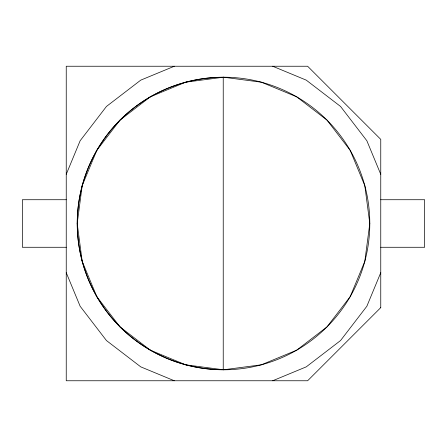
<?xml version="1.0" encoding="UTF-8"?>
<svg xmlns="http://www.w3.org/2000/svg" width="447" height="447" viewBox="0 0 447 447"><rect width="100%" height="100%" fill="white"/><g stroke="black" fill="none" stroke-linecap="round" stroke-linejoin="round"><path stroke-width="0.67" d="M66.24 174.319L80.147 140.738L106.453 106.453L140.738 80.147L174.319 66.24M380.76 272.681L366.853 306.262L340.547 340.547L306.262 366.853L272.681 380.76M223.768 77.242L223.232 77.242L223.232 369.758M66.285 199.725L22.35 199.725L22.35 247.275L66.285 247.275M380.715 199.725L424.65 199.725L424.65 247.275L380.715 247.275M272.681 66.24L306.262 80.147L340.547 106.453L366.853 140.738L380.76 174.319M174.319 380.76L140.738 366.853L106.453 340.547L80.147 306.262L66.24 272.681M223.232 369.697A146.197 146.197 0 0 1 77.27 223.5A146.197 146.197 0 0 1 223.232 77.303M82.192 185.639L77.208 223.5L82.192 261.361L96.809 296.646L120.059 326.941L150.354 350.191L185.639 364.808L223.5 369.792L261.361 364.808L296.646 350.191L326.941 326.941L350.191 296.646L364.808 261.361L369.792 223.5L364.808 185.639L350.191 150.354L326.941 120.059L296.646 96.809L261.361 82.192L223.5 77.208L185.639 82.192L150.354 96.809L120.059 120.059L96.809 150.354L82.192 185.639M380.76 307.62L307.62 380.76L66.24 380.76L66.24 66.24L307.62 66.24L380.76 139.38L380.76 307.62M150.354 350.191A146.292 146.292 0 0 0 369.792 223.5A146.292 146.292 0 0 0 150.354 96.809A146.292 146.292 0 0 0 150.354 350.191"/></g></svg>
